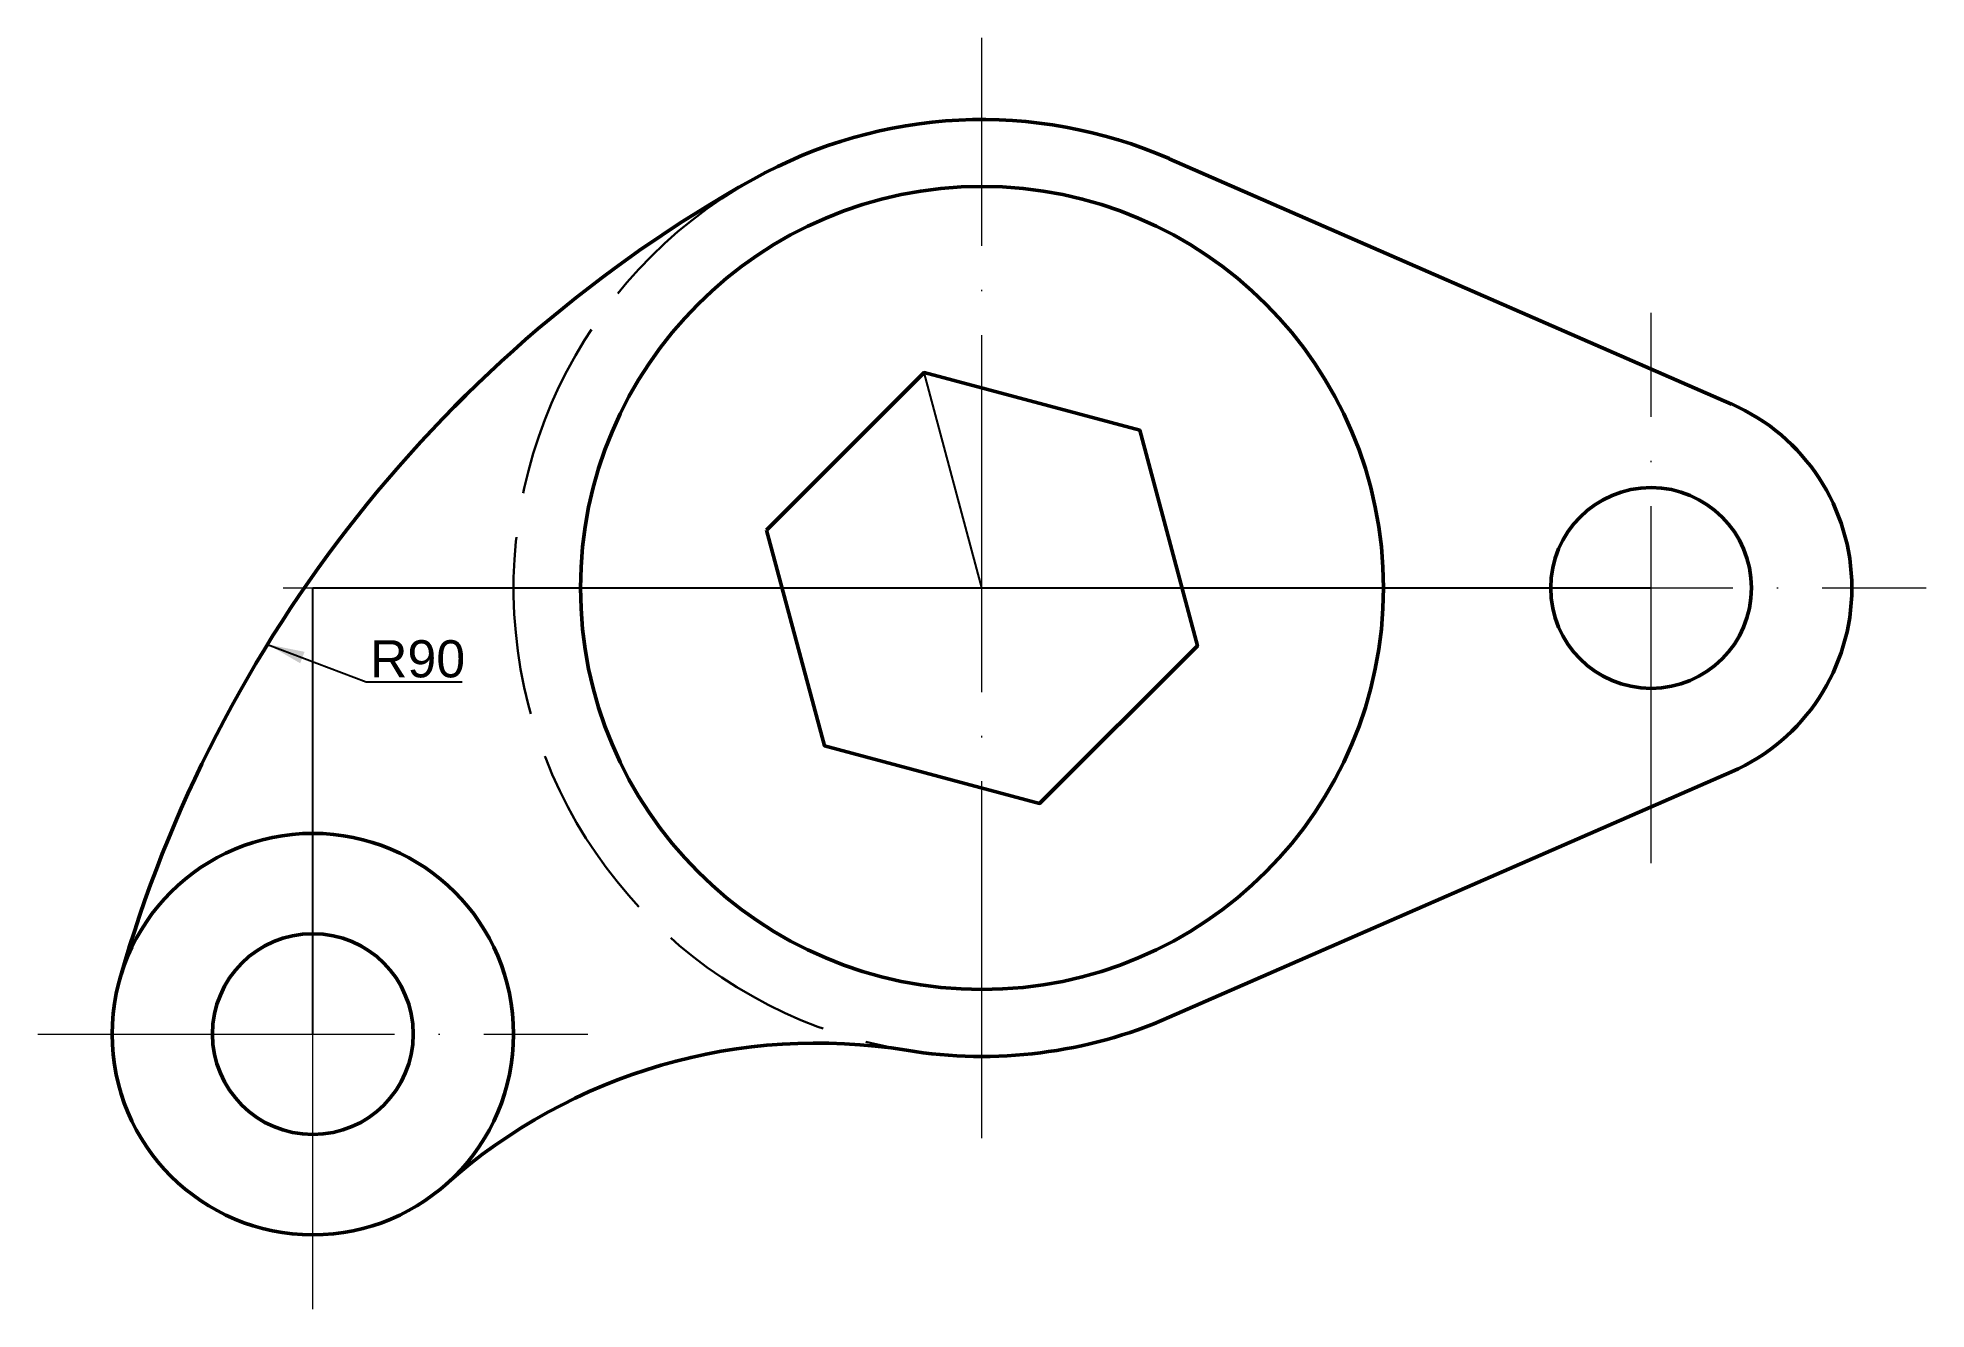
# Model space of a CAD drawing. Header units: millimetres. Extents: x 1367 to 1494, y 285 to 370.
import ezdxf

# ---------------------------------------------------------------- set-up
doc = ezdxf.new("R2010")
doc.units = ezdxf.units.MM
doc.linetypes.add('ACAD_ISO02W100', pattern=[15, 12, -3])
doc.linetypes.add('ACAD_ISO04W100', pattern=[30, 24, -2.95, 0.1, -2.95])
for name, color, linetype, lineweight, true_color in [('Contornos Ocultos', 252, 'ACAD_ISO02W100', 30, 0xa0a0a4), ('Contornos Visibles', 7, 'Continuous', 50, 0xffffff), ('Cotas', 1, 'Continuous', 20, 0xff0000), ('Ejes de revolución', 6, 'ACAD_ISO04W100', 20, 0xff00ff), ('Referencias', 2, 'Continuous', 25, 0xffff00)]:
    doc.layers.add(name, color=color, linetype=linetype, lineweight=lineweight, true_color=true_color)
doc.styles.get("Standard").update_dxf_attribs({"font": ''})
doc.styles.add('textstyle0', font='')
doc.styles.get('Standard').set_extended_font_data('txt')
doc.styles.get('textstyle0').set_extended_font_data('Arial')
doc.dimstyles.get("Standard").update_dxf_attribs({"dimtxt": 2.5, "dimasz": 2.5, "dimexe": 1.25, "dimexo": 0.625, "dimtad": 1, "dimtxsty": 'Standard', "dimcen": 2.5, "dimadec": 0, "dimazin": 0, "dimtfac": 1, "dimtmove": 0, "dimatfit": 3, "dimfxl": 1, "dimarcsym": 0})

msp = doc.modelspace()

# ---------------------------------------------------------------- linework, layer by layer
at = {"layer": 'Contornos Ocultos'}
msp.add_arc((1430.46, 333.19), 31.5, 119.2034, 260.7435, dxfattribs=at)
at = {"layer": 'Contornos Visibles'}
for p, q in [((1443.06, 362.06), (1480.86, 345.56)), ((1480.86, 320.82), (1443.06, 304.32))]:
    msp.add_line(p, q, dxfattribs=at)
at = {"layer": 'Contornos Visibles', "flags": 128}
msp.add_lwpolyline([(1415.97, 337.07), (1419.86, 322.58), (1434.34, 318.7), (1444.95, 329.31), (1441.07, 343.8), (1426.58, 347.68)], close=True, dxfattribs=at)
at = {"layer": 'Contornos Visibles'}
for centre, radius in [((1430.46, 333.19), 27), ((1475.46, 333.19), 6.75), ((1385.46, 303.19), 13.5), ((1385.46, 303.19), 6.75)]:
    msp.add_circle(centre, radius, dxfattribs=at)
for centre, radius, start, end in [((1430.46, 333.19), 31.5, 66.4218, 119.2034), ((1459, 282.13), 90, 119.2034, 164.0172), ((1475.46, 333.19), 13.5, 293.5782, 66.4218), ((1430.46, 333.19), 31.5, 260.7435, 293.5782), ((1419.36, 265.09), 37.5, 80.7435, 131.6613)]:
    msp.add_arc(centre, radius, start, end, dxfattribs=at)
at = {"layer": 'Ejes de revolución'}
for p, q in [((1430.46, 296.19), (1430.46, 370.19)), ((1475.46, 314.69), (1475.46, 351.69)), ((1383.46, 333.19), (1477.46, 333.19)), ((1456.96, 333.19), (1493.96, 333.19)), ((1385.46, 284.69), (1385.46, 321.69)), ((1366.96, 303.19), (1403.96, 303.19))]:
    msp.add_line(p, q, dxfattribs=at)
at = {"layer": 'Referencias'}
for p, q in [((1430.46, 333.19), (1426.58, 347.68)), ((1385.46, 333.19), (1430.46, 333.19)), ((1385.46, 303.19), (1385.46, 333.19)), ((1430.46, 333.19), (1475.46, 333.19))]:
    msp.add_line(p, q, dxfattribs=at)

# ---------------------------------------------------------------- texts
at = {"layer": 'Cotas', "insert": (1389.3, 329.68), "char_height": 2.5, "attachment_point": 1, "style": 'textstyle0'}
msp.add_mtext('R90', dxfattribs=at)

# ---------------------------------------------------------------- leaders
at = {"layer": 'Cotas'}
msp.add_leader([(1382.42, 329.4), (1389.05, 326.88), (1395.51, 326.88)], dimstyle='Standard', override={"dimscale": 1}, dxfattribs=at)

doc.saveas('drawing.dxf')
